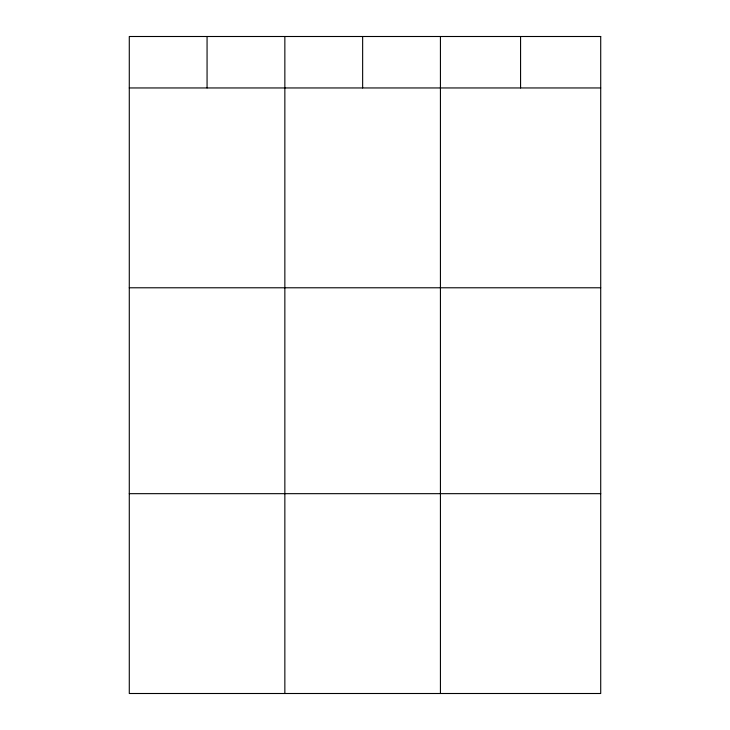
<?xml version="1.0" encoding="UTF-8"?>
<svg xmlns="http://www.w3.org/2000/svg" width="730" height="730" viewBox="0 0 730 730"><rect width="100%" height="100%" fill="white"/><g stroke="black" fill="none" stroke-linecap="round" stroke-linejoin="round"><path stroke-width="1.09" d="M129.283 87.956L600.717 87.956M129.283 287.784L600.717 287.784M129.283 493.672L600.717 493.672M520.572 36.5L520.572 87.956M440.427 36.5L440.427 693.5M362.646 36.5L362.646 87.956M284.855 36.5L284.855 693.5M207.064 36.5L207.064 87.956M600.717 36.5L129.283 36.5L129.283 693.5L600.717 693.5L600.717 36.5"/></g></svg>
